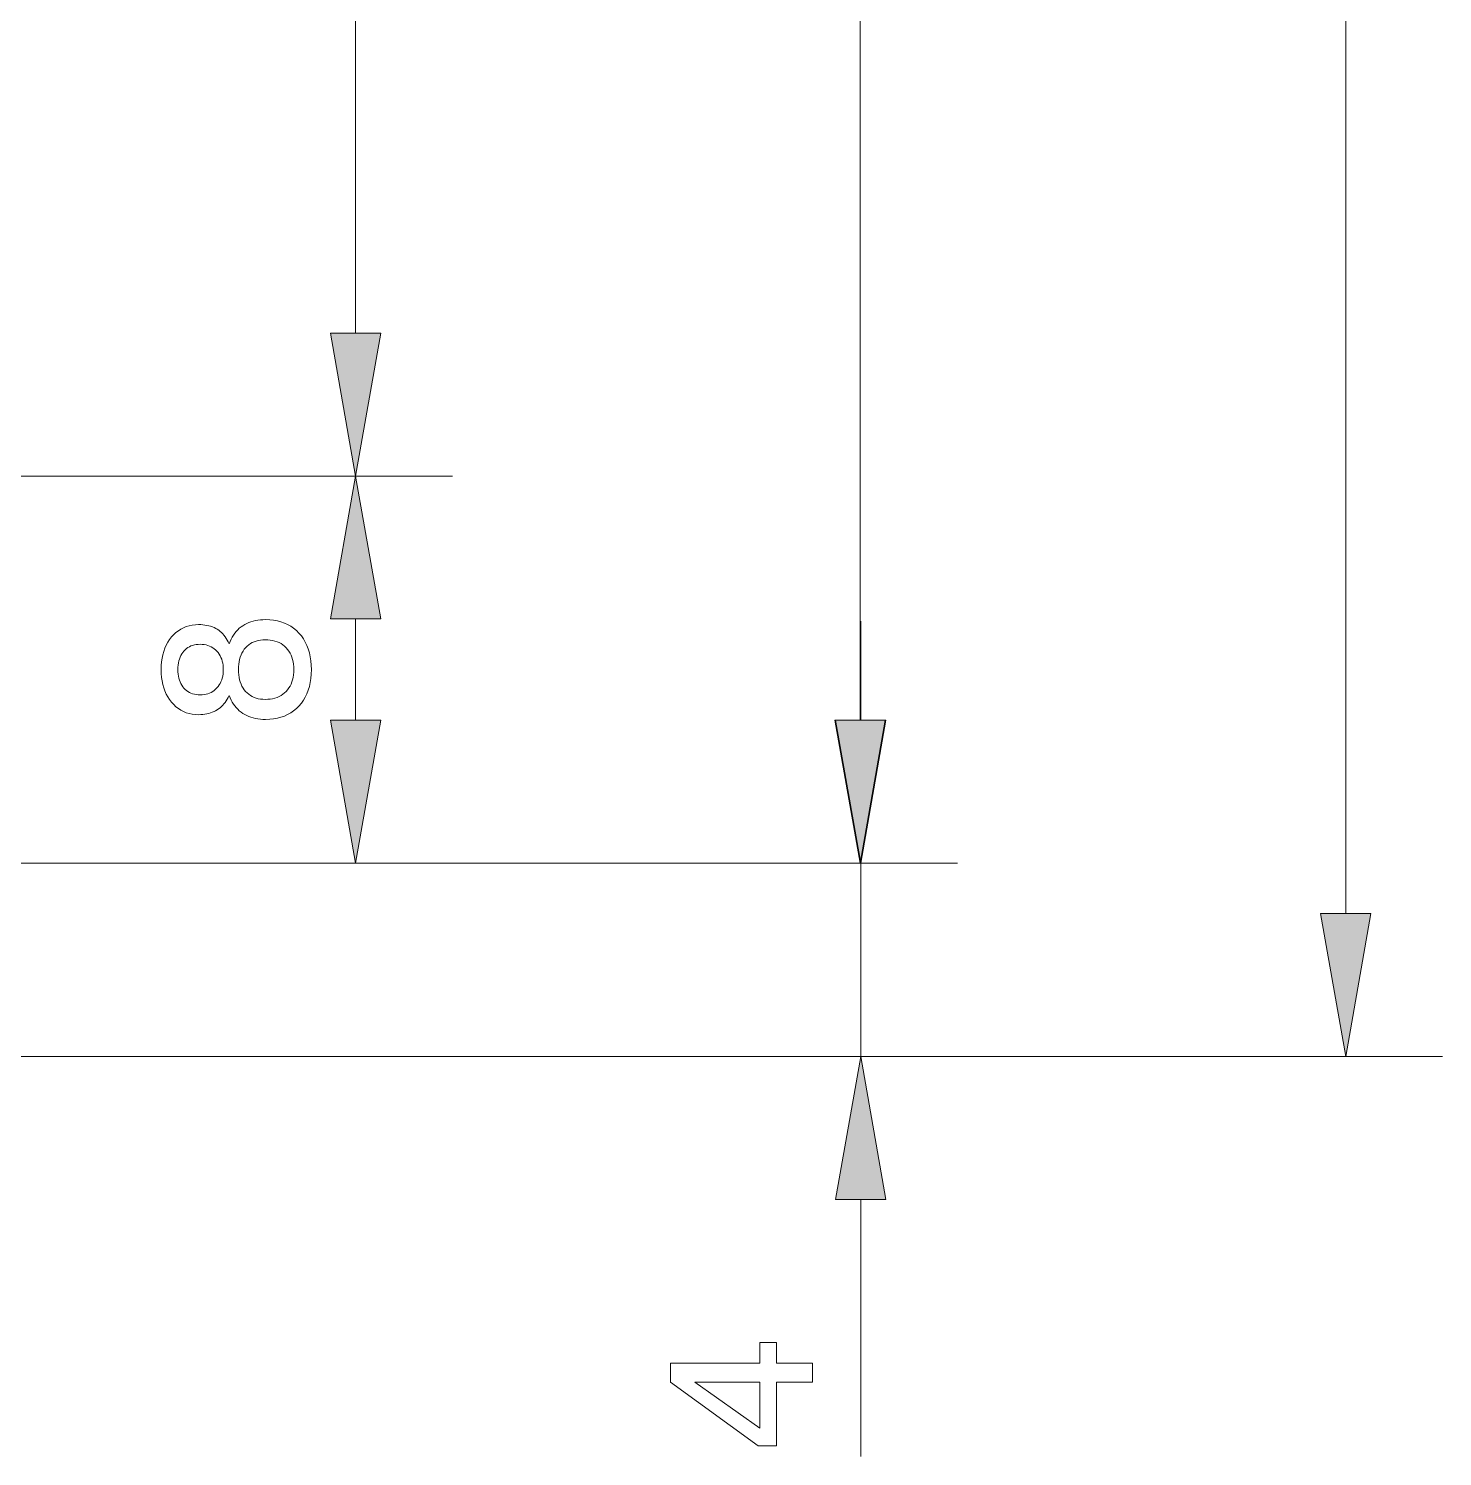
# Model space of a CAD drawing. Extents: x 0 to 297, y 0 to 420.
# Drawn here: x 195.87 to 225.09, y 109.49 to 139.01 of the extents above; entities that cross this region are included whole.
import ezdxf

# ---------------------------------------------------------------- set-up
doc = ezdxf.new("R2010")
doc.units = 0

msp = doc.modelspace()

# ---------------------------------------------------------------- linework, layer by layer
at = {"color": 7, "lineweight": 13}
for p, q in [((213.052, 124.712), (213.052, 326.904)), ((223.09, 120.712), (223.09, 326.904)), ((202.626, 132.712), (202.626, 166.804)), ((166.5, 129.758), (204.625, 129.758)), ((166.5, 129.758), (204.626, 129.758)), ((165.3, 121.758), (204.625, 121.758)), ((165.3, 121.758), (215.052, 121.758)), ((165.3, 121.758), (215.067, 121.758)), ((160.466, 117.758), (215.067, 117.758)), ((160.466, 117.758), (225.09, 117.758))]:
    msp.add_line(p, q, dxfattribs=at)
at = {"color": 7, "lineweight": 13, "ltscale": 0.052279}
msp.add_line((202.625, 124.712), (202.625, 126.804), dxfattribs=at)
at = {"color": 7, "lineweight": 13, "ltscale": 0.051139}
msp.add_line((213.067, 124.712), (213.067, 126.758), dxfattribs=at)
at = {"color": 7, "lineweight": 13, "ltscale": 0.1}
msp.add_line((213.067, 117.758), (213.067, 121.758), dxfattribs=at)
at = {"color": 7, "lineweight": 13, "ltscale": 0.132773}
msp.add_line((213.067, 109.493), (213.067, 114.804), dxfattribs=at)
at = {"color": 7, "lineweight": 13}
for points in [[(202.105, 132.712), (202.626, 129.758), (203.147, 132.712)], [(203.146, 126.804), (202.625, 129.758), (202.104, 126.804)], [(200.011, 125.221), (199.992, 125.183), (199.972, 125.146), (199.95, 125.111), (199.928, 125.079), (199.904, 125.048), (199.878, 125.019), (199.852, 124.993), (199.824, 124.968), (199.794, 124.945), (199.764, 124.924), (199.732, 124.905), (199.699, 124.889), (199.664, 124.874), (199.628, 124.861), (199.59, 124.85), (199.551, 124.841), (199.51, 124.834), (199.468, 124.829), (199.425, 124.826), (199.38, 124.825), (199.313, 124.828), (199.248, 124.835), (199.186, 124.848), (199.126, 124.866), (199.069, 124.89), (199.014, 124.918), (198.962, 124.952), (198.913, 124.99), (198.866, 125.034), (198.822, 125.083), (198.781, 125.137), (198.744, 125.193), (198.712, 125.252), (198.684, 125.315), (198.66, 125.381), (198.641, 125.45), (198.626, 125.522), (198.615, 125.597), (198.609, 125.675), (198.606, 125.757), (198.609, 125.839), (198.615, 125.917), (198.626, 125.993), (198.641, 126.065), (198.66, 126.134), (198.684, 126.2), (198.712, 126.262), (198.744, 126.322), (198.781, 126.378), (198.822, 126.431), (198.866, 126.479), (198.913, 126.523), (198.962, 126.561), (199.014, 126.594), (199.069, 126.623), (199.126, 126.646), (199.186, 126.664), (199.248, 126.676), (199.313, 126.684), (199.38, 126.687), (199.425, 126.686), (199.469, 126.683), (199.511, 126.678), (199.552, 126.671), (199.592, 126.662), (199.629, 126.652), (199.666, 126.639), (199.701, 126.625), (199.734, 126.608), (199.766, 126.59), (199.797, 126.569), (199.826, 126.547), (199.854, 126.522), (199.88, 126.496), (199.905, 126.467), (199.929, 126.436), (199.951, 126.403), (199.972, 126.368), (199.992, 126.331), (200.011, 126.292), (200.03, 126.341), (200.052, 126.386), (200.075, 126.43), (200.101, 126.47), (200.128, 126.509), (200.158, 126.545), (200.189, 126.578), (200.222, 126.61), (200.258, 126.638), (200.295, 126.665), (200.334, 126.688), (200.375, 126.71), (200.418, 126.729), (200.462, 126.745), (200.509, 126.759), (200.556, 126.77), (200.606, 126.779), (200.657, 126.785), (200.71, 126.789), (200.765, 126.79), (200.85, 126.787), (200.931, 126.779), (201.009, 126.765), (201.083, 126.745), (201.154, 126.72), (201.221, 126.689), (201.285, 126.653), (201.345, 126.611), (201.401, 126.564), (201.455, 126.511), (201.504, 126.453), (201.547, 126.391), (201.586, 126.326), (201.619, 126.256), (201.648, 126.183), (201.671, 126.105), (201.689, 126.024), (201.702, 125.939), (201.709, 125.85), (201.712, 125.757), (201.709, 125.664), (201.702, 125.575), (201.689, 125.49), (201.671, 125.409), (201.648, 125.332), (201.619, 125.258), (201.586, 125.189), (201.547, 125.124), (201.504, 125.062), (201.455, 125.004), (201.401, 124.951), (201.345, 124.904), (201.285, 124.862), (201.221, 124.826), (201.154, 124.796), (201.083, 124.771), (201.009, 124.751), (200.931, 124.737), (200.85, 124.729), (200.765, 124.726), (200.71, 124.727), (200.657, 124.731), (200.606, 124.737), (200.556, 124.746), (200.509, 124.757), (200.462, 124.771), (200.418, 124.788), (200.375, 124.806), (200.334, 124.828), (200.295, 124.852), (200.258, 124.878), (200.222, 124.906), (200.189, 124.937), (200.158, 124.971), (200.128, 125.007), (200.101, 125.045), (200.075, 125.085), (200.052, 125.128), (200.03, 125.174)], [(200.757, 125.141), (200.811, 125.143), (200.862, 125.148), (200.911, 125.156), (200.958, 125.168), (201.002, 125.183), (201.044, 125.201), (201.084, 125.222), (201.122, 125.247), (201.157, 125.275), (201.19, 125.307), (201.22, 125.341), (201.247, 125.378), (201.271, 125.417), (201.292, 125.458), (201.309, 125.502), (201.324, 125.548), (201.335, 125.597), (201.343, 125.648), (201.348, 125.701), (201.349, 125.757), (201.348, 125.813), (201.343, 125.867), (201.335, 125.918), (201.324, 125.967), (201.309, 126.013), (201.292, 126.057), (201.271, 126.099), (201.247, 126.138), (201.22, 126.175), (201.19, 126.209), (201.157, 126.241), (201.122, 126.269), (201.084, 126.294), (201.044, 126.315), (201.002, 126.333), (200.958, 126.348), (200.911, 126.36), (200.862, 126.368), (200.811, 126.373), (200.757, 126.375), (200.707, 126.373), (200.659, 126.368), (200.613, 126.36), (200.57, 126.348), (200.528, 126.334), (200.489, 126.315), (200.452, 126.294), (200.417, 126.269), (200.384, 126.241), (200.353, 126.21), (200.325, 126.176), (200.3, 126.139), (200.277, 126.1), (200.258, 126.059), (200.242, 126.015), (200.228, 125.968), (200.218, 125.919), (200.21, 125.868), (200.206, 125.813), (200.204, 125.757), (200.206, 125.701), (200.21, 125.647), (200.218, 125.596), (200.228, 125.547), (200.242, 125.501), (200.258, 125.457), (200.277, 125.415), (200.3, 125.376), (200.325, 125.34), (200.353, 125.306), (200.384, 125.275), (200.417, 125.247), (200.452, 125.222), (200.489, 125.201), (200.528, 125.182), (200.57, 125.168), (200.613, 125.156), (200.659, 125.148), (200.707, 125.143)], [(199.414, 125.236), (199.456, 125.238), (199.497, 125.242), (199.535, 125.249), (199.572, 125.259), (199.608, 125.272), (199.642, 125.287), (199.674, 125.306), (199.704, 125.327), (199.733, 125.352), (199.76, 125.379), (199.784, 125.408), (199.807, 125.439), (199.826, 125.472), (199.843, 125.507), (199.858, 125.544), (199.869, 125.583), (199.879, 125.624), (199.885, 125.666), (199.889, 125.711), (199.89, 125.757), (199.889, 125.804), (199.885, 125.848), (199.879, 125.891), (199.869, 125.932), (199.858, 125.971), (199.843, 126.008), (199.826, 126.044), (199.807, 126.077), (199.784, 126.108), (199.76, 126.138), (199.733, 126.165), (199.704, 126.189), (199.674, 126.21), (199.642, 126.229), (199.608, 126.244), (199.572, 126.257), (199.535, 126.267), (199.497, 126.274), (199.456, 126.278), (199.414, 126.28), (199.372, 126.278), (199.332, 126.274), (199.293, 126.267), (199.257, 126.258), (199.222, 126.245), (199.189, 126.23), (199.158, 126.212), (199.129, 126.191), (199.101, 126.167), (199.076, 126.141), (199.052, 126.112), (199.031, 126.081), (199.013, 126.048), (198.997, 126.012), (198.983, 125.975), (198.972, 125.936), (198.963, 125.894), (198.957, 125.851), (198.953, 125.805), (198.952, 125.757), (198.953, 125.71), (198.957, 125.664), (198.963, 125.621), (198.972, 125.58), (198.983, 125.54), (198.997, 125.503), (199.013, 125.468), (199.031, 125.435), (199.052, 125.404), (199.076, 125.375), (199.101, 125.349), (199.129, 125.325), (199.158, 125.304), (199.189, 125.286), (199.222, 125.271), (199.257, 125.259), (199.293, 125.249), (199.332, 125.242), (199.372, 125.238)], [(202.104, 124.712), (202.625, 121.758), (203.146, 124.712)], [(212.531, 124.712), (213.052, 121.758), (213.573, 124.712)], [(212.546, 124.712), (213.067, 121.758), (213.588, 124.712)], [(222.569, 120.712), (223.09, 117.758), (223.611, 120.712)], [(213.588, 114.804), (213.067, 117.758), (212.546, 114.804)], [(212.067, 111.03), (211.325, 111.03), (211.325, 109.712), (210.946, 109.712), (209.135, 111.025), (209.135, 111.418), (210.979, 111.418), (210.979, 111.845), (211.325, 111.845), (211.325, 111.418), (212.067, 111.418)], [(210.979, 110.075), (210.979, 111.03), (209.637, 111.03)]]:
    msp.add_lwpolyline(points, close=True, dxfattribs=at)
for points in [[(202.105, 132.712), (202.626, 129.758), (202.105, 132.712), (203.147, 132.712)], [(203.146, 126.804), (202.625, 129.758), (203.146, 126.804), (202.104, 126.804)], [(202.104, 124.712), (202.625, 121.758), (202.104, 124.712), (203.146, 124.712)], [(212.531, 124.712), (213.052, 121.758), (212.531, 124.712), (213.573, 124.712)], [(212.546, 124.712), (213.067, 121.758), (212.546, 124.712), (213.588, 124.712)], [(222.569, 120.712), (223.09, 117.758), (222.569, 120.712), (223.611, 120.712)], [(213.588, 114.804), (213.067, 117.758), (213.588, 114.804), (212.546, 114.804)]]:
    msp.add_solid(points, dxfattribs=at)

doc.saveas('drawing.dxf')
